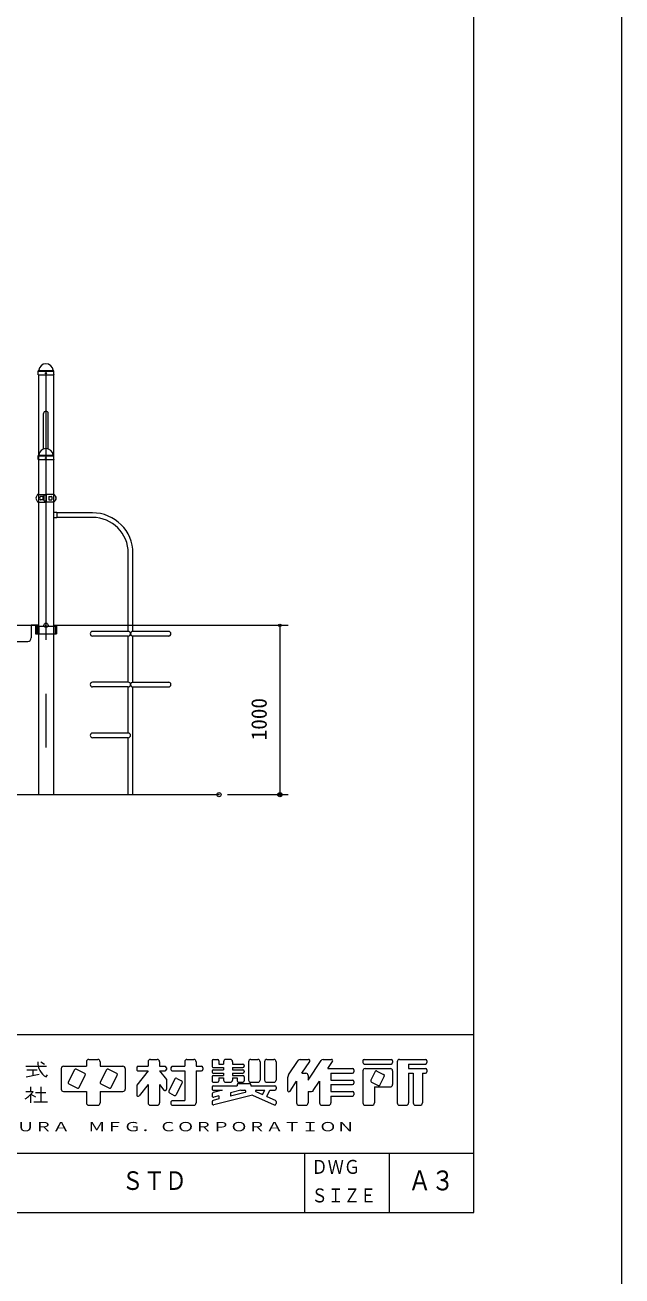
# Model space of a CAD drawing. Units: millimetres on the paper, scale 1:50. Extents: x 0 to 420, y -297 to 594.
# Drawn here: x 349.5 to 420, y 7.5 to 155.2 of the extents above; entities that cross this region are included whole.
import ezdxf
from ezdxf.enums import TextEntityAlignment as Align

# ---------------------------------------------------------------- set-up
doc = ezdxf.new("R2010")
doc.units = ezdxf.units.MM
doc.header["$PDMODE"] = 32
doc.header["$PDSIZE"] = 0.5
doc.linetypes.add('USER1', pattern=[50.8, 31.75, -6.35, 6.35, -6.35])
for name, color, linetype, lineweight in [('0_2', 7, 'Continuous', 9), ('DEFPOINTS_5', 7, 'Continuous', 9), ('LY_4', 7, 'Continuous', 18)]:
    doc.layers.add(name, color=color, linetype=linetype, lineweight=lineweight)
doc.styles.add('ＭＳ ゴシック', font='')
doc.styles.get('ＭＳ ゴシック').set_extended_font_data('MS Gothic')

# ---------------------------------------------------------------- blocks, each defined once
blk = doc.blocks.new('-000-_DOTSMALL')
at = {"color": 7, "linetype": 'Continuous', "lineweight": 9}
blk.add_circle((0, 0), 0.0625, dxfattribs=at)
blk.add_circle((0, 0), 0.0625, dxfattribs=at)

msp = doc.modelspace()

# ---------------------------------------------------------------- linework, layer by layer
at = {"layer": '0_2'}
for p, q in [((351.018, 113.912), (351.027, 114.309)), ((351.028, 113.902), (351.018, 113.912)), ((351.028, 113.902), (352.867, 113.902)), ((351.051, 114.367), (351.073, 114.389)), ((351.056, 113.902), (351.056, 64.322)), ((352.844, 114.367), (352.822, 114.389)), ((352.838, 113.902), (352.838, 64.322)), ((352.876, 113.912), (352.867, 113.902)), ((352.876, 113.912), (352.868, 114.309)), ((351.675, 105.142), (351.675, 109.322)), ((352.219, 105.142), (352.219, 109.322)), ((351.018, 103.912), (351.027, 104.309)), ((351.028, 103.902), (351.018, 103.912)), ((351.028, 103.902), (352.867, 103.902)), ((351.051, 104.367), (351.073, 104.389)), ((352.844, 104.367), (352.822, 104.389)), ((352.876, 103.912), (352.867, 103.902)), ((352.876, 103.912), (352.868, 104.309)), ((351.027, 99.772), (351.877, 99.772)), ((351.624, 99.511), (351.283, 99.528)), ((351.624, 99.134), (351.283, 99.116)), ((351.624, 99.134), (351.624, 99.511)), ((351.733, 99.019), (351.733, 99.626)), ((351.896, 99.672), (351.771, 99.666)), ((351.896, 98.972), (351.771, 98.979)), ((351.917, 99.732), (351.917, 98.912)), ((351.977, 99.732), (351.977, 98.912)), ((352.869, 99.772), (352.017, 99.772)), ((352.271, 99.506), (352.612, 99.523)), ((352.271, 99.506), (352.271, 99.139)), ((352.271, 99.139), (352.612, 99.121)), ((353.082, 99.522), (353.087, 99.522)), ((353.082, 99.122), (353.087, 99.122)), ((351.025, 98.872), (351.877, 98.872)), ((352.867, 98.872), (352.017, 98.872)), ((353.219, 97.642), (352.838, 97.642)), ((353.219, 97.642), (353.219, 97.002)), ((357.447, 97.594), (353.219, 97.594)), ((353.219, 97.002), (352.838, 97.002)), ((357.447, 97.05), (353.219, 97.05)), ((361.675, 83.594), (361.675, 92.822)), ((362.219, 83.594), (362.219, 92.822)), ((344.54, 84.322), (350.197, 84.322)), ((351.056, 84.322), (350.197, 84.322)), ((351.056, 84.276), (350.197, 84.276)), ((350.197, 84.262), (350.197, 82.822)), ((350.711, 84.202), (350.711, 83.302)), ((350.711, 84.202), (353.184, 84.202)), ((350.867, 84.202), (350.867, 83.302)), ((350.926, 84.202), (350.926, 83.302)), ((351.113, 84.202), (351.113, 83.302)), ((353.017, 84.202), (353.017, 83.302)), ((353.184, 84.202), (353.184, 83.302)), ((350.711, 83.302), (353.184, 83.302)), ((361.675, 83.594), (357.447, 83.594)), ((361.675, 83.05), (357.447, 83.05)), ((361.675, 77.594), (361.675, 83.05)), ((366.447, 83.594), (362.219, 83.594)), ((362.219, 77.594), (362.219, 83.05)), ((366.447, 83.05), (362.219, 83.05)), ((344.787, 82.422), (349.797, 82.422)), ((361.675, 77.594), (357.447, 77.594)), ((361.675, 77.05), (357.447, 77.05)), ((361.675, 71.594), (361.675, 77.05)), ((362.219, 77.594), (366.447, 77.594)), ((362.219, 64.322), (362.219, 77.05)), ((362.219, 77.05), (366.447, 77.05)), ((361.675, 71.594), (357.447, 71.594)), ((361.675, 71.05), (357.447, 71.05)), ((361.675, 64.322), (361.675, 71.05)), ((264.642, 64.322), (372.385, 64.322))]:
    msp.add_line(p, q, dxfattribs=at)
at = {"layer": '0_2', "lineweight": 18}
for p, q in [((351.054, 114.332), (352.841, 114.332)), ((351.09, 114.402), (352.802, 114.402)), ((351.054, 104.332), (352.841, 104.332)), ((351.09, 104.402), (352.802, 104.402)), ((352.947, 84.322), (380.579, 84.322)), ((379.579, 84.322), (379.579, 64.322)), ((373.385, 64.322), (380.579, 64.322))]:
    msp.add_line(p, q, dxfattribs=at)
at = {"layer": '0_2', "linetype": 'USER1', "lineweight": 18}
msp.add_line((351.947, 114.332), (351.947, 64.322), dxfattribs=at)
at = {"layer": '0_2'}
for centre in [(351.947, 114.062), (351.947, 104.062)]:
    msp.add_circle(centre, 0.06, dxfattribs=at)
for centre, radius, start, end in [((351.111, 114.307), 0.084, 135, 178.99605), ((351.034, 114.428), 0.056, 315, 353.3676), ((351.947, 114.322), 0.864, 90, 173.3676), ((351.947, 114.322), 0.864, 6.6324, 90), ((352.861, 114.428), 0.056, 186.6324, 225), ((352.784, 114.307), 0.084, 1.00395, 45), ((351.947, 109.322), 0.272, 0, 180), ((351.947, 104.322), 0.864, 90, 173.3676), ((351.947, 104.322), 0.864, 6.6324, 90), ((351.111, 104.307), 0.084, 135, 178.99605), ((351.034, 104.428), 0.056, 315, 353.3676), ((352.861, 104.428), 0.056, 186.6324, 225), ((352.784, 104.307), 0.084, 1.00395, 45), ((351.047, 99.322), 0.3, 154.44159, 205.55841), ((352.04, 98.848), 1.4, 140.22094, 154.44159), ((352.04, 99.797), 1.4, 205.55841, 219.77906), ((351.025, 99.692), 0.08, 90, 140.22094), ((351.501, 99.322), 0.3, 154.44159, 205.55841), ((352.493, 98.848), 1.4, 151.38495, 154.44159), ((352.493, 99.797), 1.4, 205.55841, 208.61505), ((351.282, 99.509), 0.02, 87, 151.38495), ((351.282, 99.136), 0.02, 208.61505, 273), ((351.773, 99.626), 0.04, 93, 178.91585), ((351.773, 99.019), 0.04, 181.08415, 267), ((351.877, 99.732), 0.04, 0, 90), ((351.897, 99.652), 0.02, 0, 93), ((351.897, 98.992), 0.02, 267, 0), ((352.017, 99.732), 0.04, 90, 180), ((352.613, 99.504), 0.02, 28.61505, 93), ((352.613, 99.141), 0.02, 267, 331.38495), ((351.402, 98.843), 1.4, 25.30055, 28.61505), ((351.402, 99.802), 1.4, 331.38495, 334.69945), ((352.416, 99.322), 0.278, 334.69945, 25.30055), ((352.869, 99.692), 0.08, 39.77906, 90), ((351.855, 98.848), 1.4, 25.55841, 39.77906), ((351.855, 99.797), 1.4, 320.22094, 334.44159), ((353.087, 99.502), 0.02, 36.8699, 90), ((353.087, 99.142), 0.02, 270, 323.1301), ((352.847, 99.322), 0.32, 323.1301, 36.8699), ((352.847, 99.322), 0.3, 334.44159, 25.55841), ((351.025, 98.952), 0.08, 219.77906, 270), ((351.877, 98.912), 0.04, 270, 0), ((352.017, 98.912), 0.04, 180, 270), ((352.869, 98.952), 0.08, 270, 320.22094), ((357.447, 92.822), 4.772, 0, 90), ((357.447, 92.822), 4.228, 0, 90), ((350.137, 84.262), 0.06, 0, 90), ((349.797, 82.822), 0.4, 270, 0), ((357.447, 83.322), 0.272, 90, 270), ((361.675, 83.322), 0.272, 270, 90), ((362.219, 83.322), 0.272, 90, 270), ((366.447, 83.322), 0.272, 270, 90), ((357.447, 77.322), 0.272, 90, 270), ((361.675, 77.322), 0.272, 270, 90), ((362.219, 77.322), 0.272, 90, 270), ((366.447, 77.322), 0.272, 270, 90), ((357.447, 71.322), 0.272, 90, 270), ((361.675, 71.322), 0.272, 270, 90)]:
    msp.add_arc(centre, radius, start, end, dxfattribs=at)
for p in [(351.947, 84.322), (372.385, 64.322), (379.579, 64.322)]:
    msp.add_point(p, dxfattribs=at)
at = {"layer": 'DEFPOINTS_5'}
msp.add_line((420, 0), (420, 297), dxfattribs=at)
at = {"layer": 'LY_4', "lineweight": 9}
for p, q in [((402.5, 15), (402.5, 282)), ((17.5, 36), (402.5, 36)), ((351.781, 32.467), (351.34, 32.761)), ((349.569, 32.253), (351.999, 32.253)), ((349.611, 31.02), (351.147, 31.327)), ((349.704, 31.848), (350.919, 31.848)), ((350.379, 31.848), (350.379, 31.173)), ((350.109, 29.823), (350.109, 29.283)), ((351.324, 29.823), (351.324, 28.068)), ((349.569, 29.283), (350.449, 29.283)), ((350.109, 28.91), (350.109, 27.933)), ((350.16, 28.96), (350.704, 28.646)), ((350.514, 28.068), (352.134, 28.068)), ((350.717, 29.148), (351.932, 29.148)), ((160, 22), (402.5, 22)), ((382.5, 22), (382.5, 15)), ((17.5, 15), (402.5, 15))]:
    msp.add_line(p, q, dxfattribs=at)
at = {"layer": 'LY_4'}
for p, q in [((356.724, 32.793), (356.724, 32.253)), ((356.994, 33.063), (358.074, 33.063)), ((358.344, 32.793), (358.344, 32.253)), ((364.014, 32.793), (364.014, 32.253)), ((364.284, 33.063), (365.094, 33.063)), ((365.364, 32.793), (365.364, 32.253)), ((368.334, 32.793), (368.334, 32.253)), ((368.604, 33.063), (369.414, 33.063)), ((369.684, 32.793), (369.684, 32.253)), ((371.574, 32.901), (371.574, 32.28)), ((371.736, 33.063), (372.222, 33.063)), ((372.384, 32.901), (372.384, 32.523)), ((372.384, 32.523), (372.924, 32.523)), ((372.924, 32.793), (372.924, 32.523)), ((373.734, 33.063), (373.194, 33.063)), ((374.004, 32.793), (374.004, 32.523)), ((374.004, 32.523), (375.192, 32.523)), ((375.894, 32.793), (375.894, 30.633)), ((376.164, 33.063), (376.974, 33.063)), ((377.244, 32.793), (377.244, 30.633)), ((377.784, 32.793), (377.784, 30.633)), ((378.054, 33.063), (378.864, 33.063)), ((379.134, 32.793), (379.134, 30.633)), ((380.62, 31.242), (381.754, 32.943)), ((381.979, 33.063), (382.971, 33.063)), ((382.194, 31.443), (383.106, 32.811)), ((382.914, 30.633), (384.454, 32.943)), ((384.679, 33.063), (385.671, 33.063)), ((385.254, 31.983), (385.806, 32.811)), ((389.394, 32.901), (389.394, 32.685)), ((389.556, 33.063), (392.742, 33.063)), ((389.556, 32.523), (392.742, 32.523)), ((392.904, 32.901), (392.904, 32.685)), ((393.444, 32.793), (393.444, 27.933)), ((393.714, 33.063), (396.792, 33.063)), ((394.794, 32.523), (396.792, 32.523)), ((394.794, 32.523), (394.794, 31.983)), ((396.954, 32.901), (396.954, 32.685)), ((353.754, 31.983), (353.754, 29.553)), ((354.024, 32.253), (356.724, 32.253)), ((355.302, 31.838), (354.582, 30.4)), ((356.525, 31.408), (355.519, 31.911)), ((355.878, 29.752), (356.598, 31.19)), ((358.344, 32.253), (361.044, 32.253)), ((359.082, 31.838), (358.362, 30.4)), ((360.305, 31.408), (359.299, 31.911)), ((359.658, 29.752), (360.378, 31.19)), ((361.314, 31.983), (361.314, 29.553)), ((362.664, 32.091), (362.664, 31.875)), ((364.014, 31.713), (362.664, 30.026)), ((362.826, 32.253), (364.014, 32.253)), ((362.826, 31.713), (364.014, 31.713)), ((365.364, 32.253), (366.012, 32.253)), ((365.364, 31.713), (366.012, 31.713)), ((365.364, 31.713), (366.174, 30.701)), ((366.174, 32.091), (366.174, 31.875)), ((366.714, 32.091), (366.714, 31.875)), ((366.876, 32.253), (368.334, 32.253)), ((366.876, 31.713), (368.334, 31.713)), ((368.334, 31.713), (368.334, 28.203)), ((369.684, 32.253), (370.332, 32.253)), ((369.684, 31.713), (370.332, 31.713)), ((369.684, 31.713), (369.684, 27.933)), ((370.494, 32.091), (370.494, 31.875)), ((371.574, 31.686), (371.574, 31.605)), ((371.736, 32.118), (372.924, 32.118)), ((371.736, 31.848), (372.924, 31.848)), ((371.736, 31.443), (372.924, 31.443)), ((371.736, 31.173), (372.924, 31.173)), ((372.924, 32.118), (372.924, 31.848)), ((372.924, 31.443), (372.924, 31.173)), ((374.004, 32.118), (374.004, 31.848)), ((374.004, 32.118), (375.192, 32.118)), ((374.004, 31.848), (375.192, 31.848)), ((374.004, 31.443), (374.004, 31.173)), ((374.004, 31.443), (375.192, 31.443)), ((374.004, 31.173), (375.192, 31.173)), ((375.354, 32.361), (375.354, 32.28)), ((375.354, 31.686), (375.354, 31.605)), ((382.194, 31.443), (382.644, 31.443)), ((382.914, 31.173), (382.914, 30.633)), ((385.254, 31.983), (388.152, 31.983)), ((385.614, 31.443), (385.614, 30.633)), ((385.614, 31.443), (388.152, 31.443)), ((388.314, 31.821), (388.314, 31.605)), ((389.394, 31.713), (389.394, 27.933)), ((389.664, 31.983), (392.634, 31.983)), ((390.834, 31.622), (390.33, 30.616)), ((391.051, 31.695), (391.841, 31.3)), ((391.914, 31.082), (391.41, 30.076)), ((392.904, 31.713), (392.904, 30.093)), ((394.794, 31.983), (396.792, 31.983)), ((394.794, 31.443), (394.794, 27.933)), ((394.794, 31.443), (395.334, 31.443)), ((395.334, 31.443), (395.334, 27.933)), ((396.414, 31.443), (396.414, 27.933)), ((396.414, 31.443), (396.792, 31.443)), ((396.954, 31.821), (396.954, 31.605)), ((354.655, 30.183), (355.661, 29.68)), ((358.435, 30.183), (359.441, 29.68)), ((362.664, 30.026), (362.664, 28.868)), ((364.014, 30.093), (362.953, 28.766)), ((364.014, 30.093), (364.014, 27.933)), ((365.364, 30.093), (365.364, 27.933)), ((365.364, 30.093), (365.886, 29.441)), ((366.174, 30.701), (366.174, 29.543)), ((367.182, 30.758), (366.462, 29.32)), ((368.046, 30.326), (367.326, 28.888)), ((367.399, 30.831), (367.973, 30.544)), ((371.574, 31.011), (371.574, 30.525)), ((371.574, 29.796), (371.574, 29.58)), ((371.736, 30.363), (372.222, 30.363)), ((371.736, 29.958), (374.544, 29.958)), ((372.384, 30.903), (372.384, 30.525)), ((372.384, 30.903), (372.924, 30.903)), ((372.924, 30.903), (372.924, 30.633)), ((373.194, 30.363), (373.734, 30.363)), ((374.004, 30.903), (374.544, 30.903)), ((374.004, 30.903), (374.004, 30.633)), ((374.544, 30.903), (374.544, 30.525)), ((374.544, 30.066), (374.544, 29.958)), ((374.706, 30.363), (375.192, 30.363)), ((374.706, 30.228), (376.002, 30.228)), ((375.354, 31.011), (375.354, 30.525)), ((376.164, 30.363), (376.974, 30.363)), ((376.164, 30.066), (376.164, 29.958)), ((376.164, 29.958), (378.972, 29.958)), ((378.054, 30.363), (378.864, 30.363)), ((379.134, 29.796), (379.134, 29.58)), ((380.484, 30.793), (380.484, 29.413)), ((380.781, 29.323), (381.564, 30.498)), ((381.564, 30.498), (381.564, 27.933)), ((383.534, 29.404), (384.264, 30.498)), ((384.264, 30.498), (384.264, 27.933)), ((385.614, 30.633), (388.152, 30.633)), ((385.614, 30.093), (388.152, 30.093)), ((385.614, 30.093), (385.614, 29.283)), ((388.314, 30.471), (388.314, 30.255)), ((390.403, 30.399), (391.193, 30.004)), ((390.744, 29.823), (392.634, 29.823)), ((390.744, 29.823), (390.744, 27.933)), ((354.024, 29.283), (356.724, 29.283)), ((356.724, 29.283), (356.724, 27.933)), ((358.344, 29.283), (358.344, 27.933)), ((358.344, 29.283), (361.044, 29.283)), ((366.535, 29.103), (367.109, 28.816)), ((366.876, 28.203), (368.334, 28.203)), ((371.574, 28.995), (371.574, 28.773)), ((371.574, 28.077), (371.574, 27.854)), ((372.76, 29.418), (371.697, 29.152)), ((372.384, 28.406), (371.697, 28.234)), ((371.736, 29.418), (372.76, 29.418)), ((376.35, 28.841), (371.775, 27.697)), ((372.384, 28.768), (371.775, 28.615)), ((372.384, 28.768), (372.384, 28.406)), ((374.987, 29.418), (373.734, 29.105)), ((375.477, 29.179), (373.734, 28.743)), ((373.734, 29.105), (373.734, 28.743)), ((374.987, 29.418), (375.447, 29.418)), ((376.35, 28.841), (378.906, 27.705)), ((376.729, 29.263), (377.532, 28.906)), ((376.762, 29.418), (377.788, 29.418)), ((377.532, 28.906), (377.788, 29.418)), ((378.026, 28.687), (378.392, 29.418)), ((378.026, 28.687), (379.038, 28.237)), ((378.392, 29.418), (378.972, 29.418)), ((379.134, 28.089), (379.134, 27.853)), ((382.914, 29.283), (382.914, 27.933)), ((382.914, 29.283), (383.31, 29.283)), ((385.614, 29.283), (388.152, 29.283)), ((385.614, 28.743), (388.152, 28.743)), ((385.614, 28.743), (385.614, 27.933)), ((388.314, 29.121), (388.314, 28.905)), ((356.994, 27.663), (358.074, 27.663)), ((364.284, 27.663), (365.094, 27.663)), ((366.714, 28.041), (366.714, 27.825)), ((366.876, 27.663), (369.414, 27.663)), ((381.834, 27.663), (382.644, 27.663)), ((384.534, 27.663), (385.344, 27.663)), ((389.664, 27.663), (390.474, 27.663)), ((393.714, 27.663), (394.524, 27.663)), ((395.604, 27.663), (396.144, 27.663)), ((392.5, 22), (392.5, 15))]:
    msp.add_line(p, q, dxfattribs=at)
at = {"layer": 'LY_4', "lineweight": 9}
for centre, radius, start, end in [((352.937, 32.694), 1.953, 177.09472, 240.51891), ((350.96, 31.805), 1.299, 321.42112, 334.8249), ((346.84, 32.226), 4.657, 304.87257, 320.80411)]:
    msp.add_arc(centre, radius, start, end, dxfattribs=at)
at = {"layer": 'LY_4'}
for centre, radius, start, end in [((356.994, 32.793), 0.27, 89.99998, 179.99996), ((358.074, 32.793), 0.27, 0, 89.99998), ((364.284, 32.793), 0.27, 89.99998, 179.99996), ((365.094, 32.793), 0.27, 0, 89.99998), ((368.604, 32.793), 0.27, 89.99998, 179.99996), ((369.414, 32.793), 0.27, 0, 89.99998), ((371.736, 32.901), 0.162, 89.99998, 179.99996), ((372.222, 32.901), 0.162, 0, 89.99998), ((373.194, 32.793), 0.27, 89.99998, 179.99996), ((373.734, 32.793), 0.27, 0, 89.99998), ((375.192, 32.361), 0.162, 0, 89.99998), ((376.164, 32.793), 0.27, 89.99998, 179.99996), ((376.974, 32.793), 0.27, 0, 89.99998), ((378.054, 32.793), 0.27, 89.99998, 179.99996), ((378.864, 32.793), 0.27, 0, 89.99998), ((381.979, 32.793), 0.27, 89.99998, 146.30984), ((382.971, 32.901), 0.162, 326.31015, 89.99998), ((384.679, 32.793), 0.27, 89.99998, 146.3098), ((385.671, 32.901), 0.162, 326.31003, 89.99998), ((389.556, 32.901), 0.162, 89.99998, 179.99996), ((389.556, 32.685), 0.162, 179.99998, 270.00002), ((392.742, 32.901), 0.162, 0, 89.99998), ((392.742, 32.685), 0.162, 270.00002, 0), ((393.714, 32.793), 0.27, 89.99998, 179.99996), ((396.792, 32.901), 0.162, 0, 89.99998), ((396.792, 32.685), 0.162, 270.00002, 0), ((354.024, 31.983), 0.27, 89.99998, 179.99996), ((355.446, 31.766), 0.162, 63.43492, 153.43499), ((356.453, 31.263), 0.162, 333.4349, 63.43487), ((359.226, 31.766), 0.162, 63.43492, 153.43499), ((360.233, 31.263), 0.162, 333.4349, 63.43487), ((361.044, 31.983), 0.27, 0, 89.99998), ((362.826, 32.091), 0.162, 89.99998, 179.99996), ((362.826, 31.875), 0.162, 179.99998, 270.00002), ((366.012, 32.091), 0.162, 0, 89.99998), ((366.012, 31.875), 0.162, 270.00002, 0), ((366.876, 32.091), 0.162, 89.99998, 179.99996), ((366.876, 31.875), 0.162, 179.99998, 270.00002), ((370.332, 32.091), 0.162, 0, 89.99998), ((370.332, 31.875), 0.162, 270.00002, 0), ((371.736, 32.28), 0.162, 179.99998, 270.00002), ((371.736, 31.686), 0.162, 89.99998, 179.99996), ((371.736, 31.605), 0.162, 179.99998, 270.00002), ((371.736, 31.011), 0.162, 89.99998, 179.99996), ((375.192, 32.28), 0.162, 270.00002, 0), ((375.192, 31.686), 0.162, 0, 89.99998), ((375.192, 31.605), 0.162, 270.00002, 0), ((375.192, 31.011), 0.162, 0, 89.99998), ((381.294, 30.793), 0.81, 146.30999, 179.99996), ((382.644, 31.173), 0.27, 0, 89.99998), ((388.152, 31.821), 0.162, 0, 89.99998), ((388.152, 31.605), 0.162, 270.00002, 0), ((389.664, 31.713), 0.27, 89.99998, 179.99996), ((390.978, 31.55), 0.162, 63.43447, 153.43474), ((391.769, 31.155), 0.162, 333.43484, 63.43447), ((392.634, 31.713), 0.27, 0, 89.99998), ((396.792, 31.821), 0.162, 0, 89.99998), ((396.792, 31.605), 0.162, 270.00002, 0), ((354.024, 29.553), 0.27, 179.99998, 270.00002), ((354.727, 30.328), 0.162, 153.43495, 243.43485), ((355.734, 29.825), 0.162, 243.43498, 333.43496), ((358.507, 30.328), 0.162, 153.43495, 243.43485), ((359.514, 29.825), 0.162, 243.43498, 333.43496), ((361.044, 29.553), 0.27, 270.00002, 0), ((366.012, 29.543), 0.162, 218.65962, 0), ((367.326, 30.686), 0.162, 63.43487, 153.43498), ((367.901, 30.399), 0.162, 333.43492, 63.43493), ((371.736, 30.525), 0.162, 179.99998, 270.00002), ((371.736, 29.796), 0.162, 89.99998, 179.99996), ((371.736, 29.58), 0.162, 179.99998, 270.00002), ((372.222, 30.525), 0.162, 270.00002, 0), ((373.194, 30.633), 0.27, 179.99998, 270.00002), ((373.734, 30.633), 0.27, 270.00002, 0), ((374.706, 30.525), 0.162, 179.99998, 270.00002), ((374.706, 30.066), 0.162, 89.99998, 179.99996), ((375.192, 30.525), 0.162, 270.00002, 0), ((376.164, 30.633), 0.27, 179.99998, 270.00002), ((376.002, 30.066), 0.162, 0, 89.99998), ((376.974, 30.633), 0.27, 270.00002, 0), ((378.054, 30.633), 0.27, 179.99998, 270.00002), ((378.864, 30.633), 0.27, 270.00002, 0), ((378.972, 29.796), 0.162, 0, 89.99998), ((378.972, 29.58), 0.162, 270.00002, 0), ((388.152, 30.471), 0.162, 0, 89.99998), ((388.152, 30.255), 0.162, 270.00002, 0), ((390.475, 30.544), 0.162, 153.43517, 243.43529), ((391.266, 30.149), 0.162, 243.43534, 333.43491), ((392.634, 30.093), 0.27, 270.00002, 0), ((362.826, 28.868), 0.162, 179.99998, 321.34037), ((366.607, 29.248), 0.162, 153.43487, 243.4348), ((366.876, 28.041), 0.162, 89.99998, 179.99996), ((367.182, 28.961), 0.162, 243.43487, 333.43498), ((371.736, 28.995), 0.162, 104.03614, 179.99996), ((371.736, 28.773), 0.162, 179.99998, 284.03612), ((371.736, 28.077), 0.162, 104.03614, 179.99996), ((375.447, 29.297), 0.121, 284.0365, 89.99998), ((376.762, 29.337), 0.081, 89.99998, 246.03817), ((378.972, 28.089), 0.162, 0, 66.03701), ((380.646, 29.413), 0.162, 179.99998, 326.30997), ((383.31, 29.553), 0.27, 270.00002, 326.31002), ((388.152, 29.121), 0.162, 0, 89.99998), ((388.152, 28.905), 0.162, 270.00002, 0), ((356.994, 27.933), 0.27, 179.99998, 270.00002), ((358.074, 27.933), 0.27, 270.00002, 0), ((364.284, 27.933), 0.27, 179.99998, 270.00002), ((365.094, 27.933), 0.27, 270.00002, 0), ((366.876, 27.825), 0.162, 179.99998, 270.00002), ((369.414, 27.933), 0.27, 270.00002, 0), ((371.736, 27.854), 0.162, 179.99998, 284.03612), ((378.972, 27.853), 0.162, 246.03699, 0), ((381.834, 27.933), 0.27, 179.99998, 270.00002), ((382.644, 27.933), 0.27, 270.00002, 0), ((384.534, 27.933), 0.27, 179.99998, 270.00002), ((385.344, 27.933), 0.27, 270.00002, 0), ((389.664, 27.933), 0.27, 179.99998, 270.00002), ((390.474, 27.933), 0.27, 270.00002, 0), ((393.714, 27.933), 0.27, 179.99998, 270.00002), ((394.524, 27.933), 0.27, 270.00002, 0), ((395.604, 27.933), 0.27, 179.99998, 270.00002), ((396.144, 27.933), 0.27, 270.00002, 0)]:
    msp.add_arc(centre, radius, start, end, dxfattribs=at)

# ---------------------------------------------------------------- block references
at = {"layer": '0_2', "xscale": 2.32, "yscale": 2.32}
for p, rotation in [((379.579, 84.322), 90), ((379.579, 64.322), 270)]:
    msp.add_blockref('-000-_DOTSMALL', p, dxfattribs=dict(at, rotation=rotation))

# ---------------------------------------------------------------- texts
at = {"layer": '0_2', "style": 'ＭＳ ゴシック'}
msp.add_text('1000', height=1.833, rotation=90, dxfattribs=at).set_placement((378.579, 70.743), align=Align.BOTTOM_LEFT)
at = {"layer": '0_2', "style": 'ＭＳ ゴシック', "width": 0.85}
msp.add_text('ＳＴＤ', height=2.199, dxfattribs=at).set_placement((360.917, 17), align=Align.BOTTOM_LEFT)
at = {"layer": 'LY_4', "style": 'ＭＳ ゴシック'}
for s, height, width, p in [('ＮＡＫＡＭＵＲＡ\u3000ＭＦＧ．ＣＯＲＰＯＲＡＴＩＯＮ', 1.1, 1.4, (337.99, 24.25)), ('ＤＷＧ', 1.65, 0.85, (383.312, 19.062)), ('Ａ３', 2.346, 0.85, (394.744, 16.9)), ('ＳＩＺＥ', 1.65, 0.85, (383.312, 15.688))]:
    msp.add_text(s, height=height, dxfattribs=dict(at, width=width)).set_placement(p, align=Align.BOTTOM_LEFT)

doc.saveas('drawing.dxf')
